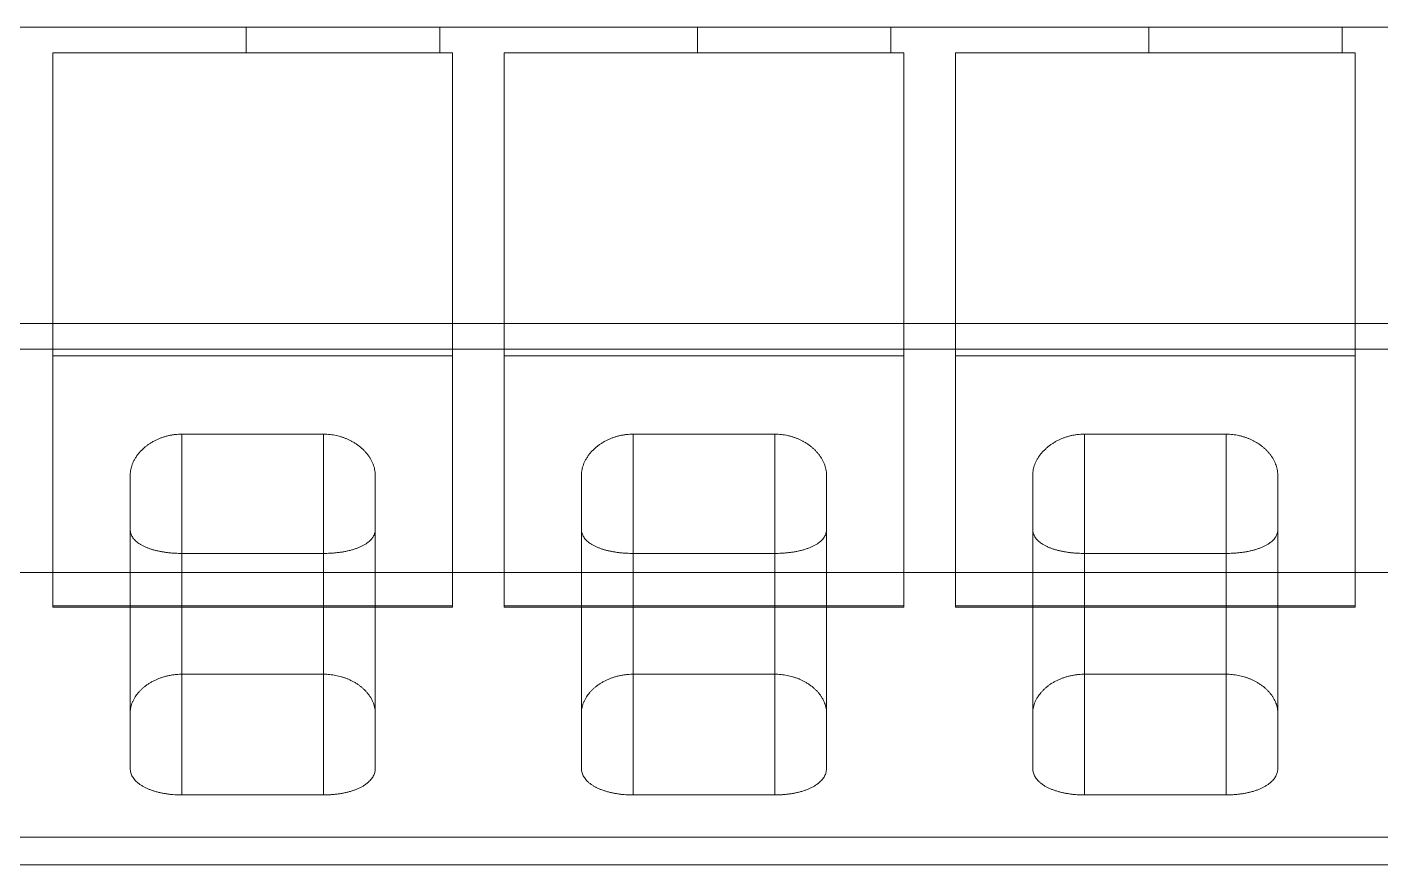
# Paper-space layout 'Presentación1' of a CAD drawing. Header units: millimetres. Extents: x 455 to 9071, y 15 to 4053.
# Drawn here: x 579.55 to 614.55, y 223.7 to 245.37 of the extents above; entities that cross this region are included whole.
import ezdxf

# ---------------------------------------------------------------- set-up
doc = ezdxf.new("R2010")
doc.units = ezdxf.units.MM
doc.layers.get('0').update_dxf_attribs({"color": 1})

psp = doc.layouts.new('Presentación1')

# ---------------------------------------------------------------- linework, layer by layer
at = {"linetype": 'Continuous', "lineweight": 15}
for p, q in [((615.215, 245.365, -2037.069), (567.215, 245.365, -2037.069)), ((585.215, 245.365, -2037.069), (578.548, 245.365, -2037.069)), ((590.215, 245.365, -2037.069), (585.215, 245.365, -2037.069)), ((585.215, 245.365, -2037.069), (585.215, 244.698, -2037.069)), ((596.882, 245.365, -2037.069), (590.215, 245.365, -2037.069)), ((590.215, 245.365, -2037.069), (590.215, 244.698, -2037.069)), ((601.882, 245.365, -2037.069), (596.882, 245.365, -2037.069)), ((596.882, 245.365, -2037.069), (596.882, 244.698, -2037.069)), ((608.548, 245.365, -2037.069), (601.882, 245.365, -2037.069)), ((601.882, 245.365, -2037.069), (601.882, 244.698, -2037.069)), ((613.548, 245.365, -2037.069), (608.548, 245.365, -2037.069)), ((608.548, 245.365, -2037.069), (608.548, 244.698, -2037.069)), ((615.215, 245.365, -2037.069), (613.548, 245.365, -2037.069)), ((613.548, 245.365, -2037.069), (613.548, 244.698, -2037.069)), ((580.215, 244.698, -2037.069), (585.215, 244.698, -2037.069)), ((580.215, 244.698, -2037.069), (590.548, 244.698, -2037.069)), ((580.215, 236.862, -2037.069), (580.215, 244.698, -2037.069)), ((580.215, 230.398, -2037.069), (580.215, 244.698, -2037.069)), ((585.215, 244.698, -2037.069), (590.215, 244.698, -2037.069)), ((590.215, 244.698, -2037.069), (590.548, 244.698, -2037.069)), ((590.548, 244.698, -2037.069), (590.548, 230.398, -2037.069)), ((590.548, 244.698, -2037.069), (590.548, 236.862, -2037.069)), ((591.882, 244.698, -2037.069), (596.882, 244.698, -2037.069)), ((591.882, 244.698, -2037.069), (602.215, 244.698, -2037.069)), ((591.882, 236.862, -2037.069), (591.882, 244.698, -2037.069)), ((591.882, 230.398, -2037.069), (591.882, 244.698, -2037.069)), ((596.882, 244.698, -2037.069), (601.882, 244.698, -2037.069)), ((601.882, 244.698, -2037.069), (602.215, 244.698, -2037.069)), ((602.215, 244.698, -2037.069), (602.215, 230.398, -2037.069)), ((602.215, 244.698, -2037.069), (602.215, 236.862, -2037.069)), ((603.548, 244.698, -2037.069), (608.548, 244.698, -2037.069)), ((603.548, 230.398, -2037.069), (603.548, 244.698, -2037.069)), ((603.548, 244.698, -2037.069), (613.882, 244.698, -2037.069)), ((603.548, 236.862, -2037.069), (603.548, 244.698, -2037.069)), ((608.548, 244.698, -2037.069), (613.548, 244.698, -2037.069)), ((613.548, 244.698, -2037.069), (613.882, 244.698, -2037.069)), ((613.882, 244.698, -2037.069), (613.882, 230.398, -2037.069)), ((613.882, 244.698, -2037.069), (613.882, 236.862, -2037.069)), ((687.215, 237.698, -2037.069), (567.215, 237.698, -2037.069)), ((687.215, 237.032, -2037.069), (567.215, 237.032, -2037.069)), ((590.548, 236.862, -2037.069), (580.215, 236.862, -2037.069)), ((580.215, 236.862, -2037.069), (580.215, 230.365, -2037.069)), ((590.548, 230.365, -2037.069), (590.548, 236.862, -2037.069)), ((602.215, 236.862, -2037.069), (591.882, 236.862, -2037.069)), ((591.882, 236.862, -2037.069), (591.882, 230.365, -2037.069)), ((602.215, 230.365, -2037.069), (602.215, 236.862, -2037.069)), ((613.882, 236.862, -2037.069), (603.548, 236.862, -2037.069)), ((603.548, 236.862, -2037.069), (603.548, 230.365, -2037.069)), ((613.882, 230.365, -2037.069), (613.882, 236.862, -2037.069)), ((587.215, 234.838, -2037.069), (583.548, 234.838, -2037.069)), ((583.548, 228.629, -2037.069), (583.548, 234.838, -2037.069)), ((587.215, 228.629, -2037.069), (587.215, 234.838, -2037.069)), ((598.882, 234.838, -2037.069), (595.215, 234.838, -2037.069)), ((595.215, 228.629, -2037.069), (595.215, 234.838, -2037.069)), ((598.882, 228.629, -2037.069), (598.882, 234.838, -2037.069)), ((610.548, 234.838, -2037.069), (606.882, 234.838, -2037.069)), ((606.882, 228.629, -2037.069), (606.882, 234.838, -2037.069)), ((610.548, 228.629, -2037.069), (610.548, 234.838, -2037.069)), ((582.215, 233.788, -2037.069), (582.215, 232.368, -2037.069)), ((582.215, 227.635, -2037.069), (582.215, 233.788, -2037.069)), ((588.548, 232.368, -2037.069), (588.548, 233.788, -2037.069)), ((588.548, 227.635, -2037.069), (588.548, 233.788, -2037.069)), ((593.882, 233.788, -2037.069), (593.882, 232.368, -2037.069)), ((593.882, 227.635, -2037.069), (593.882, 233.788, -2037.069)), ((600.215, 232.368, -2037.069), (600.215, 233.788, -2037.069)), ((600.215, 227.635, -2037.069), (600.215, 233.788, -2037.069)), ((605.548, 233.788, -2037.069), (605.548, 232.368, -2037.069)), ((605.548, 227.635, -2037.069), (605.548, 233.788, -2037.069)), ((611.882, 232.368, -2037.069), (611.882, 233.788, -2037.069)), ((611.882, 227.635, -2037.069), (611.882, 233.788, -2037.069)), ((582.215, 226.189, -2037.069), (582.215, 232.368, -2037.069)), ((588.548, 226.189, -2037.069), (588.548, 232.368, -2037.069)), ((593.882, 226.189, -2037.069), (593.882, 232.368, -2037.069)), ((600.215, 226.189, -2037.069), (600.215, 232.368, -2037.069)), ((605.548, 226.189, -2037.069), (605.548, 232.368, -2037.069)), ((611.882, 226.189, -2037.069), (611.882, 232.368, -2037.069)), ((583.548, 231.754, -2037.069), (587.215, 231.754, -2037.069)), ((583.548, 225.508, -2037.069), (583.548, 231.754, -2037.069)), ((587.215, 225.508, -2037.069), (587.215, 231.754, -2037.069)), ((595.215, 231.754, -2037.069), (598.882, 231.754, -2037.069)), ((595.215, 225.508, -2037.069), (595.215, 231.754, -2037.069)), ((598.882, 225.508, -2037.069), (598.882, 231.754, -2037.069)), ((606.882, 231.754, -2037.069), (610.548, 231.754, -2037.069)), ((606.882, 225.508, -2037.069), (606.882, 231.754, -2037.069)), ((610.548, 225.508, -2037.069), (610.548, 231.754, -2037.069)), ((687.215, 231.258, -2037.069), (567.215, 231.258, -2037.069)), ((580.215, 230.398, -2037.069), (580.215, 230.365, -2037.069)), ((590.548, 230.398, -2037.069), (580.215, 230.398, -2037.069)), ((590.548, 230.365, -2037.069), (580.215, 230.365, -2037.069)), ((590.548, 230.365, -2037.069), (590.548, 230.398, -2037.069)), ((591.882, 230.398, -2037.069), (591.882, 230.365, -2037.069)), ((602.215, 230.398, -2037.069), (591.882, 230.398, -2037.069)), ((602.215, 230.365, -2037.069), (591.882, 230.365, -2037.069)), ((602.215, 230.365, -2037.069), (602.215, 230.398, -2037.069)), ((613.882, 230.398, -2037.069), (603.548, 230.398, -2037.069)), ((603.548, 230.398, -2037.069), (603.548, 230.365, -2037.069)), ((613.882, 230.365, -2037.069), (603.548, 230.365, -2037.069)), ((613.882, 230.365, -2037.069), (613.882, 230.398, -2037.069)), ((587.215, 228.629, -2037.069), (583.548, 228.629, -2037.069)), ((598.882, 228.629, -2037.069), (595.215, 228.629, -2037.069)), ((610.548, 228.629, -2037.069), (606.882, 228.629, -2037.069)), ((582.215, 227.635, -2037.069), (582.215, 226.189, -2037.069)), ((588.548, 226.189, -2037.069), (588.548, 227.635, -2037.069)), ((593.882, 227.635, -2037.069), (593.882, 226.189, -2037.069)), ((600.215, 226.189, -2037.069), (600.215, 227.635, -2037.069)), ((605.548, 227.635, -2037.069), (605.548, 226.189, -2037.069)), ((611.882, 226.189, -2037.069), (611.882, 227.635, -2037.069)), ((583.548, 225.508, -2037.069), (587.215, 225.508, -2037.069)), ((595.215, 225.508, -2037.069), (598.882, 225.508, -2037.069)), ((606.882, 225.508, -2037.069), (610.548, 225.508, -2037.069)), ((687.215, 224.419, -2037.069), (567.215, 224.419, -2037.069)), ((567.215, 223.698, -2037.069), (687.215, 223.698, -2037.069))]:
    psp.add_line(p, q, dxfattribs=at)
for points, knots in [([(583.548, 234.838, -2037.069), (583.519, 234.837, -2037.069), (583.461, 234.836, -2037.069), (583.374, 234.829, -2037.069), (583.288, 234.817, -2037.069), (583.204, 234.8, -2037.069), (583.123, 234.779, -2037.069), (583.045, 234.754, -2037.069), (582.97, 234.725, -2037.069), (582.895, 234.692, -2037.069), (582.821, 234.655, -2037.069), (582.748, 234.612, -2037.069), (582.68, 234.567, -2037.069), (582.616, 234.519, -2037.069), (582.552, 234.464, -2037.069), (582.489, 234.403, -2037.069), (582.429, 234.335, -2037.069), (582.376, 234.265, -2037.069), (582.331, 234.194, -2037.069), (582.294, 234.124, -2037.069), (582.265, 234.055, -2037.069), (582.243, 233.988, -2037.069), (582.227, 233.921, -2037.069), (582.217, 233.854, -2037.069), (582.216, 233.81, -2037.069), (582.215, 233.788, -2037.069)], [0, 0, 0, 0, 0.03671, 0.073556, 0.11041, 0.147134, 0.183561, 0.220089, 0.256632, 0.293082, 0.334294, 0.375636, 0.41705, 0.458441, 0.499693, 0.551794, 0.604066, 0.656416, 0.708728, 0.760863, 0.808615, 0.85648, 0.904384, 0.952248, 1, 1, 1, 1]), ([(588.548, 233.788, -2037.069), (588.548, 233.811, -2037.069), (588.546, 233.858, -2037.069), (588.535, 233.929, -2037.069), (588.518, 233.998, -2037.069), (588.494, 234.066, -2037.069), (588.465, 234.132, -2037.069), (588.43, 234.197, -2037.069), (588.389, 234.262, -2037.069), (588.342, 234.325, -2037.069), (588.29, 234.386, -2037.069), (588.234, 234.443, -2037.069), (588.175, 234.496, -2037.069), (588.11, 234.548, -2037.069), (588.04, 234.597, -2037.069), (587.97, 234.639, -2037.069), (587.901, 234.676, -2037.069), (587.835, 234.708, -2037.069), (587.766, 234.736, -2037.069), (587.694, 234.762, -2037.069), (587.62, 234.784, -2037.069), (587.543, 234.803, -2037.069), (587.464, 234.818, -2037.069), (587.383, 234.829, -2037.069), (587.301, 234.836, -2037.069), (587.244, 234.838, -2037.069), (587.216, 234.838, -2037.069), (587.215, 234.838, -2037.069)], [0, 0, 0, 0, 0.05059, 0.101226, 0.151817, 0.199003, 0.24635, 0.293769, 0.341173, 0.388488, 0.435651, 0.479173, 0.522835, 0.566522, 0.610138, 0.65362, 0.687927, 0.722346, 0.756787, 0.791173, 0.825451, 0.860006, 0.894727, 0.929489, 0.964183, 0.998718, 1, 1, 1, 1]), ([(595.215, 234.838, -2037.069), (595.186, 234.837, -2037.069), (595.127, 234.836, -2037.069), (595.04, 234.829, -2037.069), (594.955, 234.817, -2037.069), (594.871, 234.8, -2037.069), (594.79, 234.779, -2037.069), (594.712, 234.754, -2037.069), (594.637, 234.725, -2037.069), (594.562, 234.692, -2037.069), (594.487, 234.655, -2037.069), (594.415, 234.612, -2037.069), (594.346, 234.567, -2037.069), (594.283, 234.519, -2037.069), (594.219, 234.464, -2037.069), (594.156, 234.403, -2037.069), (594.096, 234.335, -2037.069), (594.043, 234.265, -2037.069), (593.998, 234.194, -2037.069), (593.961, 234.124, -2037.069), (593.931, 234.055, -2037.069), (593.909, 233.988, -2037.069), (593.894, 233.921, -2037.069), (593.884, 233.854, -2037.069), (593.882, 233.81, -2037.069), (593.882, 233.788, -2037.069)], [0, 0, 0, 0, 0.03671, 0.073556, 0.11041, 0.147134, 0.183561, 0.220089, 0.256632, 0.293082, 0.334294, 0.375636, 0.41705, 0.458441, 0.499693, 0.551794, 0.604066, 0.656416, 0.708728, 0.760863, 0.808615, 0.85648, 0.904384, 0.952248, 1, 1, 1, 1]), ([(600.215, 233.788, -2037.069), (600.214, 233.811, -2037.069), (600.213, 233.858, -2037.069), (600.202, 233.929, -2037.069), (600.185, 233.998, -2037.069), (600.161, 234.066, -2037.069), (600.132, 234.132, -2037.069), (600.097, 234.197, -2037.069), (600.056, 234.262, -2037.069), (600.009, 234.325, -2037.069), (599.957, 234.386, -2037.069), (599.901, 234.443, -2037.069), (599.841, 234.496, -2037.069), (599.776, 234.548, -2037.069), (599.706, 234.597, -2037.069), (599.637, 234.639, -2037.069), (599.568, 234.676, -2037.069), (599.502, 234.708, -2037.069), (599.433, 234.736, -2037.069), (599.361, 234.762, -2037.069), (599.287, 234.784, -2037.069), (599.21, 234.803, -2037.069), (599.13, 234.818, -2037.069), (599.049, 234.829, -2037.069), (598.967, 234.836, -2037.069), (598.911, 234.838, -2037.069), (598.883, 234.838, -2037.069), (598.882, 234.838, -2037.069)], [0, 0, 0, 0, 0.05059, 0.101226, 0.151817, 0.199003, 0.24635, 0.293769, 0.341173, 0.388488, 0.435651, 0.479173, 0.522835, 0.566522, 0.610138, 0.65362, 0.687927, 0.722346, 0.756787, 0.791173, 0.825451, 0.860006, 0.894727, 0.929489, 0.964183, 0.998718, 1, 1, 1, 1]), ([(606.882, 234.838, -2037.069), (606.853, 234.837, -2037.069), (606.794, 234.836, -2037.069), (606.707, 234.829, -2037.069), (606.621, 234.817, -2037.069), (606.538, 234.8, -2037.069), (606.457, 234.779, -2037.069), (606.378, 234.754, -2037.069), (606.303, 234.725, -2037.069), (606.228, 234.692, -2037.069), (606.154, 234.655, -2037.069), (606.081, 234.612, -2037.069), (606.013, 234.567, -2037.069), (605.949, 234.519, -2037.069), (605.885, 234.464, -2037.069), (605.823, 234.403, -2037.069), (605.762, 234.335, -2037.069), (605.71, 234.265, -2037.069), (605.664, 234.194, -2037.069), (605.627, 234.124, -2037.069), (605.598, 234.055, -2037.069), (605.576, 233.988, -2037.069), (605.56, 233.921, -2037.069), (605.55, 233.854, -2037.069), (605.549, 233.81, -2037.069), (605.548, 233.788, -2037.069)], [0, 0, 0, 0, 0.036711, 0.073556, 0.11041, 0.147134, 0.183561, 0.220089, 0.256633, 0.293082, 0.334294, 0.375637, 0.41705, 0.458441, 0.499693, 0.551794, 0.604066, 0.656416, 0.708728, 0.760863, 0.808616, 0.85648, 0.904384, 0.952248, 1, 1, 1, 1]), ([(611.882, 233.788, -2037.069), (611.881, 233.811, -2037.069), (611.88, 233.858, -2037.069), (611.868, 233.929, -2037.069), (611.851, 233.998, -2037.069), (611.828, 234.066, -2037.069), (611.799, 234.132, -2037.069), (611.764, 234.197, -2037.069), (611.723, 234.262, -2037.069), (611.675, 234.325, -2037.069), (611.624, 234.386, -2037.069), (611.568, 234.443, -2037.069), (611.508, 234.496, -2037.069), (611.443, 234.548, -2037.069), (611.373, 234.597, -2037.069), (611.303, 234.639, -2037.069), (611.235, 234.676, -2037.069), (611.169, 234.708, -2037.069), (611.1, 234.736, -2037.069), (611.028, 234.762, -2037.069), (610.953, 234.784, -2037.069), (610.876, 234.803, -2037.069), (610.797, 234.818, -2037.069), (610.716, 234.829, -2037.069), (610.634, 234.836, -2037.069), (610.578, 234.838, -2037.069), (610.549, 234.838, -2037.069), (610.548, 234.838, -2037.069)], [0, 0, 0, 0, 0.0505904, 0.1012263, 0.1518174, 0.1990024, 0.2463502, 0.2937689, 0.3411732, 0.388488, 0.4356514, 0.4791726, 0.5228352, 0.5665216, 0.610138, 0.6536203, 0.6879266, 0.7223464, 0.7567875, 0.7911727, 0.8254508, 0.860007, 0.8947259, 0.9294881, 0.9641831, 0.9987185, 1, 1, 1, 1]), ([(582.215, 232.368, -2037.069), (582.216, 232.352, -2037.069), (582.217, 232.32, -2037.069), (582.228, 232.272, -2037.069), (582.245, 232.224, -2037.069), (582.27, 232.179, -2037.069), (582.302, 232.134, -2037.069), (582.34, 232.091, -2037.069), (582.387, 232.05, -2037.069), (582.44, 232.01, -2037.069), (582.499, 231.973, -2037.069), (582.564, 231.939, -2037.069), (582.633, 231.908, -2037.069), (582.705, 231.881, -2037.069), (582.782, 231.855, -2037.069), (582.864, 231.833, -2037.069), (582.947, 231.813, -2037.069), (583.031, 231.797, -2037.069), (583.115, 231.784, -2037.069), (583.201, 231.773, -2037.069), (583.289, 231.764, -2037.069), (583.376, 231.758, -2037.069), (583.463, 231.755, -2037.069), (583.52, 231.754, -2037.069), (583.548, 231.754, -2037.069)], [0, 0, 0, 0, 0.048858, 0.097879, 0.146948, 0.195953, 0.244797, 0.293817, 0.343038, 0.392313, 0.441505, 0.490501, 0.535709, 0.581106, 0.626559, 0.671936, 0.717125, 0.758099, 0.799232, 0.840416, 0.881541, 0.922508, 0.961254, 1, 1, 1, 1]), ([(587.215, 231.754, -2037.069), (587.243, 231.754, -2037.069), (587.3, 231.755, -2037.069), (587.384, 231.758, -2037.069), (587.473, 231.764, -2037.069), (587.568, 231.773, -2037.069), (587.667, 231.786, -2037.069), (587.762, 231.802, -2037.069), (587.854, 231.822, -2037.069), (587.943, 231.844, -2037.069), (588.027, 231.87, -2037.069), (588.106, 231.898, -2037.069), (588.181, 231.93, -2037.069), (588.25, 231.965, -2037.069), (588.314, 232.004, -2037.069), (588.37, 232.044, -2037.069), (588.417, 232.085, -2037.069), (588.455, 232.126, -2037.069), (588.485, 232.166, -2037.069), (588.509, 232.207, -2037.069), (588.528, 232.249, -2037.069), (588.54, 232.29, -2037.069), (588.547, 232.33, -2037.069), (588.548, 232.356, -2037.069), (588.548, 232.368, -2037.069)], [0, 0, 0, 0, 0.038331, 0.076707, 0.115038, 0.162147, 0.209418, 0.256694, 0.303812, 0.351992, 0.400327, 0.448671, 0.496865, 0.547888, 0.599068, 0.65026, 0.7013, 0.745569, 0.789962, 0.834406, 0.878814, 0.923094, 0.961547, 1, 1, 1, 1]), ([(593.882, 232.368, -2037.069), (593.882, 232.352, -2037.069), (593.884, 232.32, -2037.069), (593.895, 232.272, -2037.069), (593.912, 232.224, -2037.069), (593.937, 232.179, -2037.069), (593.968, 232.134, -2037.069), (594.007, 232.091, -2037.069), (594.053, 232.05, -2037.069), (594.106, 232.01, -2037.069), (594.166, 231.973, -2037.069), (594.231, 231.939, -2037.069), (594.299, 231.908, -2037.069), (594.372, 231.881, -2037.069), (594.449, 231.855, -2037.069), (594.531, 231.833, -2037.069), (594.614, 231.813, -2037.069), (594.698, 231.797, -2037.069), (594.781, 231.784, -2037.069), (594.868, 231.773, -2037.069), (594.955, 231.764, -2037.069), (595.043, 231.758, -2037.069), (595.13, 231.755, -2037.069), (595.187, 231.754, -2037.069), (595.215, 231.754, -2037.069)], [0, 0, 0, 0, 0.048858, 0.097879, 0.146948, 0.195953, 0.244797, 0.293817, 0.343038, 0.392313, 0.441505, 0.490501, 0.535709, 0.581106, 0.626559, 0.671936, 0.717125, 0.758099, 0.799232, 0.840416, 0.881541, 0.922508, 0.961254, 1, 1, 1, 1]), ([(598.882, 231.754, -2037.069), (598.91, 231.754, -2037.069), (598.966, 231.755, -2037.069), (599.05, 231.758, -2037.069), (599.14, 231.764, -2037.069), (599.235, 231.773, -2037.069), (599.333, 231.786, -2037.069), (599.429, 231.802, -2037.069), (599.521, 231.822, -2037.069), (599.61, 231.844, -2037.069), (599.694, 231.87, -2037.069), (599.773, 231.898, -2037.069), (599.848, 231.93, -2037.069), (599.917, 231.965, -2037.069), (599.981, 232.004, -2037.069), (600.037, 232.044, -2037.069), (600.083, 232.085, -2037.069), (600.121, 232.126, -2037.069), (600.151, 232.166, -2037.069), (600.176, 232.207, -2037.069), (600.195, 232.249, -2037.069), (600.207, 232.29, -2037.069), (600.214, 232.33, -2037.069), (600.215, 232.356, -2037.069), (600.215, 232.368, -2037.069)], [0, 0, 0, 0, 0.038331, 0.076707, 0.115038, 0.162147, 0.209418, 0.256694, 0.303812, 0.351992, 0.400327, 0.448671, 0.496865, 0.547888, 0.599068, 0.65026, 0.7013, 0.745569, 0.789962, 0.834406, 0.878814, 0.923094, 0.961547, 1, 1, 1, 1]), ([(605.548, 232.368, -2037.069), (605.549, 232.352, -2037.069), (605.55, 232.32, -2037.069), (605.561, 232.272, -2037.069), (605.579, 232.224, -2037.069), (605.603, 232.179, -2037.069), (605.635, 232.134, -2037.069), (605.674, 232.091, -2037.069), (605.72, 232.05, -2037.069), (605.773, 232.01, -2037.069), (605.833, 231.973, -2037.069), (605.897, 231.939, -2037.069), (605.966, 231.908, -2037.069), (606.039, 231.881, -2037.069), (606.116, 231.855, -2037.069), (606.198, 231.833, -2037.069), (606.281, 231.813, -2037.069), (606.364, 231.797, -2037.069), (606.448, 231.784, -2037.069), (606.534, 231.773, -2037.069), (606.622, 231.764, -2037.069), (606.71, 231.758, -2037.069), (606.796, 231.755, -2037.069), (606.853, 231.754, -2037.069), (606.882, 231.754, -2037.069)], [0, 0, 0, 0, 0.048858, 0.097879, 0.146948, 0.195953, 0.244797, 0.293817, 0.343037, 0.392312, 0.441505, 0.490501, 0.535708, 0.581106, 0.626558, 0.671936, 0.717124, 0.758098, 0.799232, 0.840416, 0.881541, 0.922507, 0.961254, 1, 1, 1, 1]), ([(610.548, 231.754, -2037.069), (610.577, 231.754, -2037.069), (610.633, 231.755, -2037.069), (610.717, 231.758, -2037.069), (610.807, 231.764, -2037.069), (610.901, 231.773, -2037.069), (611, 231.786, -2037.069), (611.095, 231.802, -2037.069), (611.188, 231.822, -2037.069), (611.276, 231.844, -2037.069), (611.361, 231.87, -2037.069), (611.44, 231.898, -2037.069), (611.514, 231.93, -2037.069), (611.584, 231.965, -2037.069), (611.647, 232.004, -2037.069), (611.704, 232.044, -2037.069), (611.75, 232.085, -2037.069), (611.788, 232.126, -2037.069), (611.818, 232.166, -2037.069), (611.843, 232.207, -2037.069), (611.861, 232.249, -2037.069), (611.873, 232.29, -2037.069), (611.88, 232.33, -2037.069), (611.881, 232.356, -2037.069), (611.882, 232.368, -2037.069)], [0, 0, 0, 0, 0.038331, 0.076707, 0.115038, 0.162147, 0.209418, 0.256695, 0.303812, 0.351992, 0.400326, 0.448671, 0.496865, 0.547888, 0.599068, 0.65026, 0.7013, 0.745568, 0.789963, 0.834406, 0.878814, 0.923094, 0.961547, 1, 1, 1, 1]), ([(583.548, 228.629, -2037.069), (583.543, 228.629, -2037.069), (583.508, 228.629, -2037.069), (583.442, 228.626, -2037.069), (583.352, 228.618, -2037.069), (583.264, 228.605, -2037.069), (583.178, 228.588, -2037.069), (583.095, 228.567, -2037.069), (583.015, 228.541, -2037.069), (582.937, 228.513, -2037.069), (582.861, 228.479, -2037.069), (582.785, 228.441, -2037.069), (582.711, 228.398, -2037.069), (582.642, 228.352, -2037.069), (582.579, 228.304, -2037.069), (582.522, 228.254, -2037.069), (582.47, 228.204, -2037.069), (582.423, 228.152, -2037.069), (582.38, 228.099, -2037.069), (582.34, 228.041, -2037.069), (582.304, 227.979, -2037.069), (582.272, 227.912, -2037.069), (582.247, 227.844, -2037.069), (582.229, 227.776, -2037.069), (582.217, 227.706, -2037.069), (582.216, 227.659, -2037.069), (582.215, 227.635, -2037.069)], [0, 0, 0, 0, 0.006837, 0.045145, 0.083592, 0.122049, 0.160369, 0.19849, 0.23672, 0.274965, 0.313107, 0.356341, 0.399684, 0.443045, 0.486304, 0.527963, 0.569719, 0.611518, 0.653295, 0.694971, 0.745057, 0.795279, 0.845552, 0.895783, 0.945877, 1, 1, 1, 1]), ([(588.548, 227.635, -2037.069), (588.548, 227.659, -2037.069), (588.546, 227.708, -2037.069), (588.533, 227.78, -2037.069), (588.514, 227.85, -2037.069), (588.489, 227.917, -2037.069), (588.459, 227.979, -2037.069), (588.423, 228.042, -2037.069), (588.38, 228.103, -2037.069), (588.332, 228.163, -2037.069), (588.279, 228.219, -2037.069), (588.222, 228.272, -2037.069), (588.163, 228.321, -2037.069), (588.098, 228.368, -2037.069), (588.028, 228.413, -2037.069), (587.958, 228.452, -2037.069), (587.889, 228.485, -2037.069), (587.821, 228.514, -2037.069), (587.751, 228.54, -2037.069), (587.678, 228.564, -2037.069), (587.604, 228.584, -2037.069), (587.528, 228.6, -2037.069), (587.451, 228.613, -2037.069), (587.373, 228.622, -2037.069), (587.294, 228.628, -2037.069), (587.241, 228.629, -2037.069), (587.215, 228.629, -2037.069)], [0, 0, 0, 0, 0.053735, 0.107525, 0.16126, 0.208256, 0.255424, 0.302665, 0.349889, 0.397019, 0.44399, 0.486688, 0.529526, 0.572389, 0.615186, 0.657848, 0.692563, 0.727395, 0.762249, 0.79705, 0.831738, 0.865306, 0.899011, 0.932756, 0.966446, 1, 1, 1, 1]), ([(595.215, 228.629, -2037.069), (595.21, 228.629, -2037.069), (595.174, 228.629, -2037.069), (595.109, 228.626, -2037.069), (595.019, 228.618, -2037.069), (594.931, 228.605, -2037.069), (594.845, 228.588, -2037.069), (594.761, 228.567, -2037.069), (594.681, 228.541, -2037.069), (594.604, 228.513, -2037.069), (594.527, 228.479, -2037.069), (594.452, 228.441, -2037.069), (594.378, 228.398, -2037.069), (594.309, 228.352, -2037.069), (594.245, 228.304, -2037.069), (594.188, 228.254, -2037.069), (594.136, 228.204, -2037.069), (594.089, 228.152, -2037.069), (594.047, 228.099, -2037.069), (594.007, 228.041, -2037.069), (593.971, 227.979, -2037.069), (593.939, 227.912, -2037.069), (593.914, 227.844, -2037.069), (593.896, 227.776, -2037.069), (593.884, 227.706, -2037.069), (593.882, 227.659, -2037.069), (593.882, 227.635, -2037.069)], [0, 0, 0, 0, 0.006837, 0.045145, 0.083592, 0.122049, 0.160369, 0.19849, 0.23672, 0.274965, 0.313107, 0.356341, 0.399684, 0.443045, 0.486304, 0.527963, 0.569719, 0.611518, 0.653295, 0.694971, 0.745057, 0.795279, 0.845552, 0.895783, 0.945877, 1, 1, 1, 1]), ([(600.215, 227.635, -2037.069), (600.214, 227.659, -2037.069), (600.213, 227.708, -2037.069), (600.2, 227.78, -2037.069), (600.181, 227.85, -2037.069), (600.156, 227.917, -2037.069), (600.126, 227.979, -2037.069), (600.089, 228.042, -2037.069), (600.047, 228.103, -2037.069), (599.998, 228.163, -2037.069), (599.946, 228.219, -2037.069), (599.889, 228.272, -2037.069), (599.829, 228.321, -2037.069), (599.764, 228.368, -2037.069), (599.694, 228.413, -2037.069), (599.624, 228.452, -2037.069), (599.555, 228.485, -2037.069), (599.488, 228.514, -2037.069), (599.418, 228.54, -2037.069), (599.345, 228.564, -2037.069), (599.27, 228.584, -2037.069), (599.195, 228.6, -2037.069), (599.118, 228.613, -2037.069), (599.04, 228.622, -2037.069), (598.961, 228.628, -2037.069), (598.908, 228.629, -2037.069), (598.882, 228.629, -2037.069)], [0, 0, 0, 0, 0.053735, 0.107525, 0.16126, 0.208256, 0.255424, 0.302665, 0.349889, 0.397019, 0.44399, 0.486688, 0.529526, 0.572389, 0.615186, 0.657848, 0.692563, 0.727395, 0.762249, 0.79705, 0.831738, 0.865306, 0.899011, 0.932756, 0.966446, 1, 1, 1, 1]), ([(606.882, 228.629, -2037.069), (606.876, 228.629, -2037.069), (606.841, 228.629, -2037.069), (606.775, 228.626, -2037.069), (606.686, 228.618, -2037.069), (606.597, 228.605, -2037.069), (606.511, 228.588, -2037.069), (606.428, 228.567, -2037.069), (606.348, 228.541, -2037.069), (606.271, 228.513, -2037.069), (606.194, 228.479, -2037.069), (606.118, 228.441, -2037.069), (606.044, 228.398, -2037.069), (605.975, 228.352, -2037.069), (605.912, 228.304, -2037.069), (605.855, 228.254, -2037.069), (605.803, 228.204, -2037.069), (605.756, 228.152, -2037.069), (605.714, 228.099, -2037.069), (605.674, 228.041, -2037.069), (605.637, 227.979, -2037.069), (605.605, 227.912, -2037.069), (605.58, 227.844, -2037.069), (605.562, 227.776, -2037.069), (605.551, 227.706, -2037.069), (605.549, 227.659, -2037.069), (605.548, 227.635, -2037.069)], [0, 0, 0, 0, 0.006838, 0.045146, 0.083592, 0.122049, 0.16037, 0.198492, 0.23672, 0.274966, 0.313108, 0.356342, 0.399684, 0.443046, 0.486305, 0.527964, 0.569719, 0.611518, 0.653295, 0.694971, 0.745058, 0.795279, 0.845552, 0.895783, 0.945877, 1, 1, 1, 1]), ([(611.882, 227.635, -2037.069), (611.881, 227.659, -2037.069), (611.879, 227.708, -2037.069), (611.867, 227.78, -2037.069), (611.848, 227.85, -2037.069), (611.822, 227.917, -2037.069), (611.792, 227.979, -2037.069), (611.756, 228.042, -2037.069), (611.714, 228.103, -2037.069), (611.665, 228.163, -2037.069), (611.612, 228.219, -2037.069), (611.556, 228.272, -2037.069), (611.496, 228.321, -2037.069), (611.431, 228.368, -2037.069), (611.361, 228.413, -2037.069), (611.291, 228.452, -2037.069), (611.222, 228.485, -2037.069), (611.155, 228.514, -2037.069), (611.084, 228.54, -2037.069), (611.011, 228.564, -2037.069), (610.937, 228.584, -2037.069), (610.861, 228.6, -2037.069), (610.784, 228.613, -2037.069), (610.706, 228.622, -2037.069), (610.628, 228.628, -2037.069), (610.575, 228.629, -2037.069), (610.548, 228.629, -2037.069)], [0, 0, 0, 0, 0.053735, 0.107525, 0.16126, 0.208256, 0.255424, 0.302665, 0.349889, 0.397019, 0.44399, 0.486688, 0.529526, 0.572389, 0.615186, 0.657849, 0.692563, 0.727394, 0.762248, 0.797049, 0.831739, 0.865305, 0.899012, 0.932756, 0.966446, 1, 1, 1, 1]), ([(582.215, 226.189, -2037.069), (582.216, 226.171, -2037.069), (582.217, 226.136, -2037.069), (582.229, 226.083, -2037.069), (582.247, 226.031, -2037.069), (582.272, 225.98, -2037.069), (582.305, 225.93, -2037.069), (582.345, 225.882, -2037.069), (582.393, 225.835, -2037.069), (582.449, 225.791, -2037.069), (582.511, 225.749, -2037.069), (582.578, 225.711, -2037.069), (582.65, 225.676, -2037.069), (582.724, 225.645, -2037.069), (582.804, 225.617, -2037.069), (582.889, 225.591, -2037.069), (582.974, 225.57, -2037.069), (583.059, 225.552, -2037.069), (583.144, 225.538, -2037.069), (583.231, 225.526, -2037.069), (583.319, 225.517, -2037.069), (583.402, 225.512, -2037.069), (583.479, 225.509, -2037.069), (583.525, 225.509, -2037.069), (583.548, 225.508, -2037.069)], [0, 0, 0, 0, 0.050139, 0.100447, 0.150804, 0.201095, 0.251219, 0.301542, 0.352078, 0.402666, 0.453166, 0.50346, 0.549362, 0.595469, 0.641631, 0.687708, 0.733585, 0.774216, 0.81501, 0.855857, 0.896639, 0.937261, 0.968631, 1, 1, 1, 1]), ([(587.215, 225.508, -2037.069), (587.246, 225.509, -2037.069), (587.307, 225.509, -2037.069), (587.399, 225.514, -2037.069), (587.493, 225.522, -2037.069), (587.588, 225.533, -2037.069), (587.684, 225.548, -2037.069), (587.776, 225.567, -2037.069), (587.866, 225.589, -2037.069), (587.952, 225.614, -2037.069), (588.034, 225.643, -2037.069), (588.111, 225.675, -2037.069), (588.185, 225.71, -2037.069), (588.253, 225.749, -2037.069), (588.316, 225.792, -2037.069), (588.372, 225.837, -2037.069), (588.418, 225.882, -2037.069), (588.456, 225.927, -2037.069), (588.486, 225.971, -2037.069), (588.51, 226.017, -2037.069), (588.529, 226.063, -2037.069), (588.541, 226.107, -2037.069), (588.547, 226.15, -2037.069), (588.548, 226.176, -2037.069), (588.548, 226.189, -2037.069)], [0, 0, 0, 0, 0.04145, 0.082962, 0.124413, 0.170037, 0.215813, 0.261597, 0.307231, 0.354424, 0.401764, 0.449115, 0.496326, 0.54726, 0.598347, 0.649447, 0.700401, 0.745401, 0.790527, 0.835703, 0.880842, 0.925855, 0.962927, 1, 1, 1, 1]), ([(593.882, 226.189, -2037.069), (593.882, 226.171, -2037.069), (593.884, 226.136, -2037.069), (593.895, 226.083, -2037.069), (593.913, 226.031, -2037.069), (593.939, 225.98, -2037.069), (593.972, 225.93, -2037.069), (594.012, 225.882, -2037.069), (594.06, 225.835, -2037.069), (594.115, 225.791, -2037.069), (594.178, 225.749, -2037.069), (594.245, 225.711, -2037.069), (594.316, 225.676, -2037.069), (594.391, 225.645, -2037.069), (594.471, 225.617, -2037.069), (594.556, 225.591, -2037.069), (594.641, 225.57, -2037.069), (594.726, 225.552, -2037.069), (594.811, 225.538, -2037.069), (594.897, 225.526, -2037.069), (594.986, 225.517, -2037.069), (595.069, 225.512, -2037.069), (595.145, 225.509, -2037.069), (595.192, 225.509, -2037.069), (595.215, 225.508, -2037.069)], [0, 0, 0, 0, 0.050139, 0.100447, 0.150804, 0.201095, 0.251219, 0.301542, 0.352078, 0.402666, 0.453166, 0.50346, 0.549362, 0.595469, 0.641631, 0.687708, 0.733585, 0.774216, 0.81501, 0.855857, 0.896639, 0.937261, 0.968631, 1, 1, 1, 1]), ([(598.882, 225.508, -2037.069), (598.912, 225.509, -2037.069), (598.974, 225.509, -2037.069), (599.066, 225.514, -2037.069), (599.16, 225.522, -2037.069), (599.255, 225.533, -2037.069), (599.35, 225.548, -2037.069), (599.443, 225.567, -2037.069), (599.533, 225.589, -2037.069), (599.619, 225.614, -2037.069), (599.701, 225.643, -2037.069), (599.778, 225.675, -2037.069), (599.851, 225.71, -2037.069), (599.92, 225.749, -2037.069), (599.983, 225.792, -2037.069), (600.038, 225.837, -2037.069), (600.085, 225.882, -2037.069), (600.122, 225.927, -2037.069), (600.153, 225.971, -2037.069), (600.177, 226.017, -2037.069), (600.196, 226.063, -2037.069), (600.207, 226.107, -2037.069), (600.214, 226.15, -2037.069), (600.215, 226.176, -2037.069), (600.215, 226.189, -2037.069)], [0, 0, 0, 0, 0.04145, 0.082962, 0.124413, 0.170037, 0.215813, 0.261597, 0.307231, 0.354424, 0.401764, 0.449115, 0.496326, 0.54726, 0.598347, 0.649447, 0.700401, 0.745401, 0.790527, 0.835703, 0.880842, 0.925855, 0.962927, 1, 1, 1, 1]), ([(605.548, 226.189, -2037.069), (605.549, 226.171, -2037.069), (605.55, 226.136, -2037.069), (605.562, 226.083, -2037.069), (605.58, 226.031, -2037.069), (605.606, 225.98, -2037.069), (605.638, 225.93, -2037.069), (605.679, 225.882, -2037.069), (605.727, 225.835, -2037.069), (605.782, 225.791, -2037.069), (605.844, 225.749, -2037.069), (605.912, 225.711, -2037.069), (605.983, 225.676, -2037.069), (606.058, 225.645, -2037.069), (606.138, 225.617, -2037.069), (606.222, 225.591, -2037.069), (606.307, 225.57, -2037.069), (606.393, 225.552, -2037.069), (606.477, 225.538, -2037.069), (606.564, 225.526, -2037.069), (606.653, 225.517, -2037.069), (606.735, 225.512, -2037.069), (606.812, 225.509, -2037.069), (606.858, 225.509, -2037.069), (606.882, 225.508, -2037.069)], [0, 0, 0, 0, 0.050139, 0.100447, 0.150803, 0.201094, 0.251219, 0.301542, 0.352077, 0.402666, 0.453166, 0.50346, 0.549362, 0.595469, 0.641631, 0.687707, 0.733585, 0.774214, 0.81501, 0.855855, 0.896639, 0.937259, 0.968629, 1, 1, 1, 1]), ([(610.548, 225.508, -2037.069), (610.579, 225.509, -2037.069), (610.641, 225.509, -2037.069), (610.733, 225.514, -2037.069), (610.826, 225.522, -2037.069), (610.921, 225.533, -2037.069), (611.017, 225.548, -2037.069), (611.11, 225.567, -2037.069), (611.199, 225.589, -2037.069), (611.286, 225.614, -2037.069), (611.368, 225.643, -2037.069), (611.445, 225.675, -2037.069), (611.518, 225.71, -2037.069), (611.586, 225.749, -2037.069), (611.649, 225.792, -2037.069), (611.705, 225.837, -2037.069), (611.751, 225.882, -2037.069), (611.789, 225.927, -2037.069), (611.819, 225.971, -2037.069), (611.844, 226.017, -2037.069), (611.862, 226.063, -2037.069), (611.874, 226.107, -2037.069), (611.881, 226.15, -2037.069), (611.881, 226.176, -2037.069), (611.882, 226.189, -2037.069)], [0, 0, 0, 0, 0.04145, 0.082962, 0.124414, 0.170036, 0.215813, 0.261597, 0.307231, 0.354424, 0.401764, 0.449116, 0.496326, 0.54726, 0.598347, 0.649446, 0.7004, 0.745401, 0.790527, 0.835703, 0.880842, 0.925855, 0.962927, 1, 1, 1, 1])]:
    psp.add_open_spline(points, degree=3, knots=knots, dxfattribs=at)

doc.saveas('drawing.dxf')
